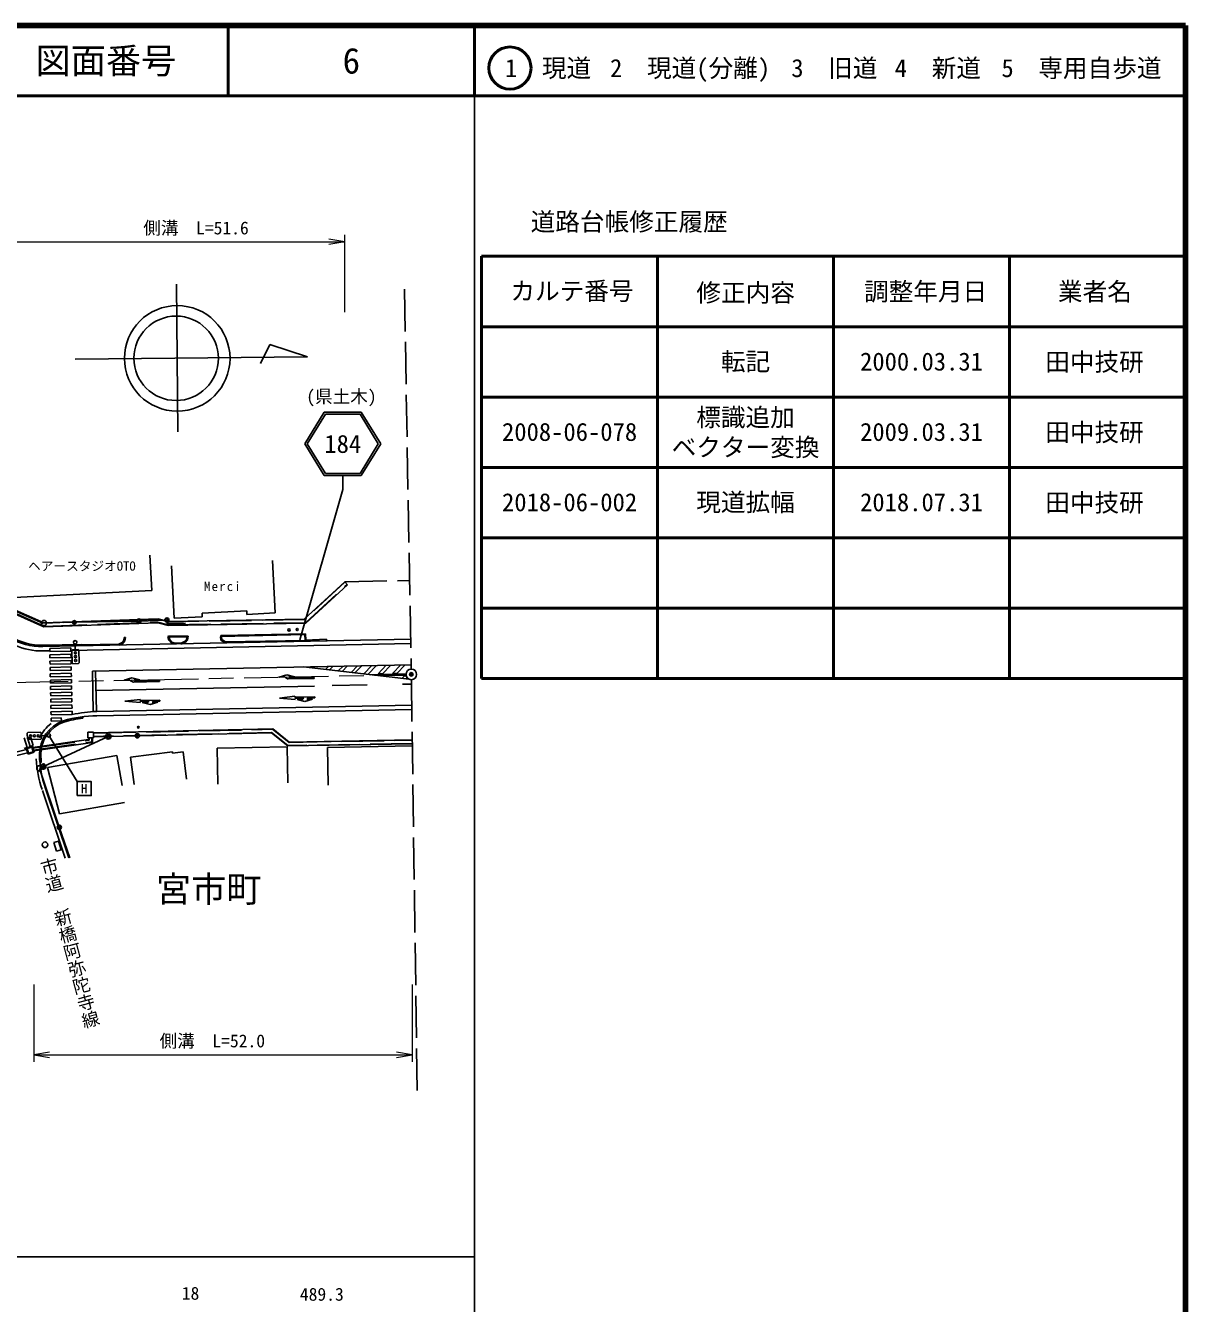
# Model space of a CAD drawing. Units: millimetres, scale not verified. Extents: x 40000 to 680000, y 20000 to 380000.
# Drawn here: x 515208 to 680000, y 198357 to 380000 of the extents above; entities that cross this region are included whole.
import ezdxf
from ezdxf.enums import TextEntityAlignment as Align

# ---------------------------------------------------------------- set-up
doc = ezdxf.new("R2010")
doc.units = ezdxf.units.MM
doc.header["$LTSCALE"] = 1000
doc.header["$PDMODE"] = 32
doc.header["$PDSIZE"] = 500
doc.linetypes.add('CHAIN', pattern=[18.5, 12, -1.5, 3.5, -1.5])
doc.linetypes.add('DASHED', pattern=[7.5, 6, -1.5])
for name, color, linetype, lineweight in [('M-BGD', 7, 'Continuous', 25), ('M-BGD-EXST', 7, 'Continuous', 25), ('M-BMK', 2, 'CHAIN', 13), ('M-BMK-ROW', 30, 'Continuous', 25), ('M-BMK-SRVR', 3, 'Continuous', 25), ('M-STR-HTXT', 7, 'Continuous', 13), ('M-STR-STRC', 7, 'Continuous', 25), ('M-TTL', 2, 'Continuous', 140), ('M-TTL-BAND', 7, 'Continuous', 25), ('M-TTL-FRAM', 2, 'Continuous', 50), ('M-TTL-LINE', 7, 'Continuous', 50)]:
    doc.layers.add(name, color=color, linetype=linetype, lineweight=lineweight)
for name, color, linetype in [('M-BMK-HTXT', 7, 'Continuous'), ('M-OTRS', 6, 'Continuous'), ('M-TTL-TXT', 7, 'Continuous')]:
    doc.layers.add(name, color=color, linetype=linetype)
doc.styles.add('@ＭＳ ゴシック', font='')
doc.styles.add('ＭＳ ゴシック', font='')
doc.styles.get('@ＭＳ ゴシック').set_extended_font_data('@MS Gothic')
doc.styles.get('ＭＳ ゴシック').set_extended_font_data('MS Gothic')

# ---------------------------------------------------------------- blocks, each defined once
blk = doc.blocks.new('open_arrow')
at = {"color": 0, "linetype": 'Continuous', "lineweight": -2}
blk.add_lwpolyline([(7.5, 1.25), (0, 0), (7.5, -1.25)], dxfattribs=at)

msp = doc.modelspace()

# ---------------------------------------------------------------- linework, layer by layer
at = {"layer": 'M-BGD', "linetype": 'DASHED'}
for p, q in [((569033, 342527), (569998, 288522)), ((560589, 300891), (554805, 295563)), ((554984, 295115), (560894, 300560)), ((560549, 300935), (569821, 301114)), ((517920, 294594), (512353, 297075)), ((517668, 295035), (512415, 297376)), ((534047, 295631), (517668, 295035)), ((517920, 294594), (533998, 295179)), ((533998, 295179), (535467, 294802)), ((535520, 295252), (534047, 295631)), ((535467, 294802), (554984, 295115)), ((554805, 295563), (535520, 295252)), ((537255, 292116), (537430, 292128)), ((570858, 228603), (570022, 287022)), ((524870, 279406), (550305, 279964)), ((550305, 279964), (552644, 278109)), ((516249, 277285), (524230, 278420)), ((516343, 276995), (524633, 278174)), ((524227, 278751), (524230, 278420)), ((524627, 278755), (524633, 278174)), ((550152, 279510), (524875, 278956)), ((552491, 277656), (550152, 279510)), ((570152, 277960), (552491, 277656)), ((552644, 278109), (570145, 278410)), ((515351, 277099), (510002, 275787)), ((515505, 276622), (510161, 275312))]:
    msp.add_line(p, q, dxfattribs=at)
at = {"layer": 'M-BGD'}
for p, q in [((532886, 304715), (533146, 299695)), ((550274, 303976), (550671, 296506)), ((535946, 303214), (536343, 295745)), ((560549, 300935), (554782, 295622)), ((555008, 295056), (560935, 300516)), ((560549, 300935), (560935, 300516)), ((533146, 299695), (513592, 298686)), ((517818, 294530), (512332, 296975)), ((517770, 295099), (512436, 297476)), ((546634, 296821), (540288, 296484)), ((540288, 296484), (540316, 295956)), ((546634, 296821), (546662, 296294)), ((546662, 296294), (550671, 296506)), ((534054, 295692), (517770, 295099)), ((517818, 294530), (533992, 295119)), ((533992, 295119), (535459, 294741)), ((535527, 295313), (534054, 295692)), ((535459, 294741), (555008, 295056)), ((554782, 295622), (535527, 295313)), ((536343, 295745), (540316, 295956)), ((517680, 291723), (569940, 292772)), ((528928, 292301), (529169, 292604)), ((529023, 292178), (529312, 292542)), ((529169, 292604), (529234, 293035)), ((529234, 293035), (529383, 293013)), ((529312, 292542), (529383, 293013)), ((535410, 293176), (535556, 293214)), ((535410, 293176), (535548, 292635)), ((535548, 292635), (535922, 292222)), ((538158, 293211), (535556, 293214)), ((535556, 293214), (535685, 292708)), ((535581, 293113), (538142, 293111)), ((535685, 292708), (536007, 292352)), ((537812, 292427), (538081, 292743)), ((537901, 292300), (538222, 292678)), ((538081, 292743), (538158, 293211)), ((538306, 293187), (538158, 293211)), ((538222, 292678), (538306, 293187)), ((543041, 293110), (542892, 293090)), ((542892, 293090), (542952, 292653)), ((554991, 293544), (542942, 293281)), ((542945, 293181), (542942, 293281)), ((554895, 293442), (542945, 293181)), ((542952, 292653), (543172, 292506)), ((543041, 293110), (543092, 292740)), ((543092, 292740), (543253, 292632)), ((543172, 292506), (543601, 292243)), ((543253, 292632), (543634, 292399)), ((543634, 292399), (554963, 292603)), ((554924, 292602), (554895, 293442)), ((554959, 292653), (557973, 292757)), ((554963, 292603), (554959, 292653)), ((554991, 293544), (555022, 292655)), ((557980, 292532), (557973, 292757)), ((517675, 291923), (523130, 292032)), ((523130, 291989), (528450, 292091)), ((523132, 291832), (523130, 292032)), ((528450, 292091), (528928, 292301)), ((528483, 291941), (529023, 292178)), ((535922, 292222), (536303, 292097)), ((536007, 292352), (536438, 292210)), ((536438, 292210), (537398, 292276)), ((537398, 292276), (537812, 292427)), ((537430, 292128), (537901, 292300)), ((523330, 281757), (523338, 281557)), ((525354, 281875), (570083, 282773)), ((524870, 279456), (550322, 280014)), ((550322, 280014), (552661, 278159)), ((516218, 277382), (524129, 278507)), ((516374, 276899), (524734, 278088)), ((524869, 279558), (524069, 279550)), ((524077, 278750), (524069, 279550)), ((524877, 278758), (524077, 278750)), ((524127, 278750), (524129, 278507)), ((524727, 278756), (524734, 278088)), ((524877, 278758), (524869, 279558)), ((550135, 279460), (524875, 278906)), ((552474, 277606), (550135, 279460)), ((570145, 278460), (552661, 278159)), ((515288, 277294), (516156, 277574)), ((515288, 277294), (515568, 276426)), ((515414, 277230), (516092, 277448)), ((515414, 277230), (515633, 276552)), ((515568, 276426), (516436, 276706)), ((515633, 276552), (516310, 276771)), ((516092, 277448), (516310, 276771)), ((516156, 277574), (516436, 276706)), ((518305, 274546), (528184, 276253)), ((528920, 271996), (528184, 276253)), ((530138, 276021), (536085, 276761)), ((536105, 276594), (536085, 276761)), ((536105, 276594), (537605, 276781)), ((538092, 272868), (537605, 276781)), ((542426, 277264), (552383, 277472)), ((542533, 272170), (542426, 277264)), ((552489, 272378), (552383, 277472)), ((570152, 277910), (552474, 277606)), ((570157, 277611), (558095, 277359)), ((558207, 272010), (558095, 277359)), ((517245, 275260), (517446, 275262)), ((518305, 274546), (520039, 267940)), ((530625, 272108), (530138, 276021)), ((518023, 271568), (521366, 261675)), ((520039, 267940), (529244, 269555)), ((519871, 264082), (519203, 263871)), ((519203, 263871), (519595, 262629)), ((520263, 262840), (519871, 264082)), ((519595, 262629), (520263, 262840))]:
    msp.add_line(p, q, dxfattribs=at)
for centre, radius in [((553801, 294149), 160), ((552653, 294095), 160), ((531239, 280266), 120), ((517969, 263556), 400)]:
    msp.add_circle(centre, radius, dxfattribs=at)
for centre, radius, start, end in [((517426, 300156), 8438, 204.5704, 271.72237), ((517426, 300156), 8238, 205.02605, 271.72928), ((525264, 265938), 15938, 89.67396, 107.02118), ((525264, 265938), 15738, 97.02893, 107.01177), ((522184, 276435), 5000, 108.49136, 181.3302), ((522184, 276435), 4800, 108.52177, 181.3302), ((533181, 276690), 16000, 181.33021, 198.67165), ((533181, 276690), 15800, 181.33021, 185.18804)]:
    msp.add_arc(centre, radius, start, end, dxfattribs=at)
at = {"layer": 'M-BGD-EXST'}
for p, q in [((521778, 291175), (521875, 291278)), ((521829, 289376), (521778, 291175)), ((521875, 291278), (522675, 291300)), ((522253, 292089), (522275, 291289)), ((522675, 291300), (522778, 291203)), ((522778, 291203), (522828, 289404)), ((521931, 289279), (521829, 289376)), ((522731, 289301), (521931, 289279)), ((522828, 289404), (522731, 289301)), ((515448, 279399), (515545, 279502)), ((515470, 278599), (515448, 279399)), ((515573, 278502), (515470, 278599)), ((515545, 279502), (517345, 279552)), ((517372, 278552), (515573, 278502)), ((517345, 279552), (517447, 279454)), ((517470, 278655), (517372, 278552)), ((517447, 279454), (517470, 278655)), ((518258, 279077), (517458, 279055)), ((518508, 279084), (522541, 272544))]:
    msp.add_line(p, q, dxfattribs=at)
msp.add_lwpolyline([(522541, 270544), (524541, 270544), (524541, 272544), (522541, 272544)], close=True, dxfattribs=at)
for centre, radius in [((522246, 292339), 250), ((522288, 290839), 150), ((522303, 290289), 150), ((522319, 289740), 150), ((515909, 279012), 150), ((516459, 279027), 150), ((517009, 279042), 150), ((518508, 279084), 250)]:
    msp.add_circle(centre, radius, dxfattribs=at)
at = {"layer": 'M-BMK'}
msp.add_line((509265, 286553), (569262, 287757), dxfattribs=at)
at = {"layer": 'M-BMK-ROW'}
for p, q in [((512436, 297476), (517810, 295080)), ((522413, 295175), (517809, 295081)), ((531304, 295357), (522413, 295175)), ((535284, 295504), (531304, 295357)), ((535284, 295504), (535326, 294999)), ((535326, 294999), (537934, 295061)), ((517735, 274671), (526956, 278949)), ((526956, 278949), (531106, 279041)), ((531106, 279041), (533471, 279090)), ((517171, 274409), (517735, 274671)), ((517171, 274409), (520000, 266042)), ((520000, 266042), (521475, 261676))]:
    msp.add_line(p, q, dxfattribs=at)
for centre, radius in [((517810, 295080), 375), ((531304, 295357), 300), ((535284, 295504), 300), ((526956, 278949), 375), ((531106, 279041), 300), ((517171, 274409), 375), ((517735, 274671), 375), ((520000, 266042), 300)]:
    msp.add_circle(centre, radius, dxfattribs=at)
for p in [(522140, 295169), (531304, 295357), (535284, 295504), (526956, 278949), (531106, 279041), (517735, 274671), (520000, 266042)]:
    msp.add_point(p, dxfattribs=at)
at = {"layer": 'M-BMK-SRVR'}
msp.add_circle((570011, 287772), 750, dxfattribs=at)
at = {"layer": 'M-OTRS'}
msp.add_point((570011, 287772), dxfattribs=at)
at = {"layer": 'M-STR-HTXT'}
for p, q in [((509907, 349266), (560549, 349266)), ((560549, 349266), (558299, 349641)), ((560549, 349266), (558299, 348891)), ((560549, 339266), (560549, 350266)), ((516365, 243711), (516365, 232711)), ((570149, 243711), (570149, 232711)), ((516365, 233711), (570149, 233711))]:
    msp.add_line(p, q, dxfattribs=at)
at = {"layer": 'M-STR-STRC'}
for p, q in [((536647, 343235), (536865, 322237)), ((549894, 334678), (548576, 331983)), ((555284, 332928), (549894, 334678)), ((522257, 332586), (555284, 332928)), ((557636, 325039), (554872, 320539)), ((557804, 324739), (555224, 320539)), ((557636, 325039), (562908, 325039)), ((557804, 324739), (562741, 324739)), ((565320, 320539), (562741, 324739)), ((565672, 320539), (562908, 325039)), ((554872, 320539), (557636, 316039)), ((555224, 320539), (557804, 316339)), ((562741, 316339), (565320, 320539)), ((562908, 316039), (565672, 320539)), ((557804, 316339), (562741, 316339)), ((557636, 316039), (562908, 316039)), ((560272, 316039), (560272, 314039)), ((554188, 292697), (560272, 314039)), ((517693, 291098), (518645, 291117)), ((518638, 291467), (521637, 291527)), ((518638, 291467), (518647, 291017)), ((518647, 291017), (521647, 291077)), ((521647, 291077), (521637, 291527)), ((521645, 291177), (569949, 292147)), ((518656, 290567), (521656, 290627)), ((518656, 290567), (518665, 290117)), ((518665, 290117), (521665, 290177)), ((518674, 289667), (521674, 289728)), ((518674, 289667), (518683, 289217)), ((518683, 289217), (521683, 289278)), ((518692, 288768), (521692, 288828)), ((521665, 290177), (521656, 290627)), ((521683, 289278), (521674, 289728)), ((521701, 288378), (521692, 288828)), ((524704, 288238), (569992, 289147)), ((569720, 287081), (554698, 288840)), ((558260, 288912), (557838, 288472)), ((558896, 288924), (558399, 288407)), ((560310, 288953), (559645, 288261)), ((560946, 288966), (560206, 288195)), ((562360, 288994), (561453, 288049)), ((562996, 289007), (562013, 287983)), ((564410, 289035), (563260, 287837)), ((565047, 289048), (563821, 287772)), ((566461, 289076), (565285, 287852)), ((567097, 289089), (565921, 287865)), ((568511, 289117), (567335, 287894)), ((569147, 289130), (567971, 287906)), ((518692, 288768), (518701, 288318)), ((518701, 288318), (521701, 288378)), ((518710, 287868), (521710, 287928)), ((518710, 287868), (518719, 287418)), ((518719, 287418), (521719, 287478)), ((518728, 286968), (521728, 287028)), ((521719, 287478), (521710, 287928)), ((521737, 286578), (521728, 287028)), ((524704, 288238), (524820, 282481)), ((525154, 288247), (525269, 282498)), ((530325, 287276), (529231, 286954)), ((531430, 286998), (530325, 287276)), ((530631, 286982), (531430, 286998)), ((552320, 287717), (551226, 287395)), ((551226, 287395), (552026, 287411)), ((553426, 287439), (552320, 287717)), ((552532, 287121), (556231, 287196)), ((552626, 287423), (553426, 287439)), ((556228, 287346), (552779, 287276)), ((556231, 287196), (556228, 287346)), ((564177, 287730), (569264, 287832)), ((565270, 287602), (569267, 287682)), ((565285, 287852), (565921, 287865)), ((567335, 287894), (567971, 287906)), ((569042, 287578), (568682, 287203)), ((569042, 287578), (569286, 287583)), ((569416, 287317), (569243, 287137)), ((570000, 288575), (569947, 288519)), ((518728, 286968), (518737, 286518)), ((518737, 286518), (521737, 286578)), ((518746, 286068), (521746, 286128)), ((518746, 286068), (518755, 285618)), ((518755, 285618), (521755, 285678)), ((518765, 285168), (521764, 285228)), ((521755, 285678), (521746, 286128)), ((521773, 284779), (521764, 285228)), ((525209, 285498), (556253, 286121)), ((529231, 286954), (530031, 286970)), ((530537, 286680), (534236, 286754)), ((534233, 286904), (530783, 286835)), ((534236, 286754), (534233, 286904)), ((558752, 286171), (563751, 286271)), ((568750, 286372), (569932, 286395)), ((518765, 285168), (518774, 284718)), ((518774, 284718), (521773, 284779)), ((518783, 284268), (521782, 284329)), ((518783, 284268), (518792, 283819)), ((518792, 283819), (521791, 283879)), ((518801, 283369), (521800, 283429)), ((518801, 283369), (518810, 282919)), ((521791, 283879), (521782, 284329)), ((521809, 282979), (521800, 283429)), ((525342, 282500), (570074, 283398)), ((531486, 284223), (529291, 283954)), ((529291, 283954), (531495, 283773)), ((531489, 284073), (531486, 284223)), ((534288, 284130), (531489, 284073)), ((531492, 283923), (532742, 283948)), ((531495, 283773), (531492, 283923)), ((532595, 283796), (531795, 283779)), ((531795, 283779), (532901, 283502)), ((532901, 283502), (533995, 283824)), ((533995, 283824), (533195, 283808)), ((533342, 283961), (534291, 283980)), ((534291, 283980), (534288, 284130)), ((553482, 284665), (551287, 284396)), ((551287, 284396), (553491, 284215)), ((553485, 284515), (553482, 284665)), ((556284, 284571), (553485, 284515)), ((553488, 284365), (554737, 284390)), ((553491, 284215), (553488, 284365)), ((554590, 284237), (553791, 284221)), ((553791, 284221), (554896, 283943)), ((554896, 283943), (555990, 284265)), ((555990, 284265), (555190, 284249)), ((555337, 284402), (556287, 284421)), ((556287, 284421), (556284, 284571)), ((518810, 282919), (521809, 282979)), ((518819, 282469), (521818, 282529)), ((518819, 282469), (518828, 282019)), ((518828, 282019), (521827, 282079)), ((518837, 281569), (520289, 281598)), ((518837, 281569), (518846, 281119)), ((520289, 281598), (520298, 281148)), ((521827, 282079), (521818, 282529)), ((518846, 281119), (520298, 281148)), ((514994, 278737), (515446, 277398)), ((515467, 278741), (515941, 278746)), ((515467, 278741), (515875, 277536)), ((515941, 278746), (516303, 277674)), ((515018, 277260), (515446, 277398)), ((515875, 277536), (516303, 277674)), ((517592, 271284), (520841, 261670))]:
    msp.add_line(p, q, dxfattribs=at)
for centre, radius in [((536757, 332694), 7500), ((536599, 332701), 6000)]:
    msp.add_circle(centre, radius, dxfattribs=at)
for centre, radius, start, end in [((517512, 300096), 9000, 218.81721, 271.14991), ((552755, 288096), 1000, 223.23553, 257.13679), ((553041, 287702), 500, 213.90259, 238.39724), ((530759, 287655), 1000, 223.23553, 257.13679), ((531046, 287261), 500, 213.90259, 238.39724), ((533385, 283183), 1000, 130.06133, 142.2385), ((533621, 283546), 500, 123.90259, 148.39724), ((555381, 283625), 1000, 130.06133, 142.2385), ((555616, 283987), 500, 123.90259, 148.39724), ((525673, 266003), 16500, 91.14991, 103.47647), ((522184, 276435), 5500, 127.29083, 155.00132), ((533181, 276690), 16500, 183.25311, 198.67165)]:
    msp.add_arc(centre, radius, start, end, dxfattribs=at)
at = {"layer": 'M-TTL'}
for p, q in [((680000, 380000), (40000, 380000)), ((680000, 20000), (680000, 380000))]:
    msp.add_line(p, q, dxfattribs=at)
at = {"layer": 'M-TTL-BAND'}
for p, q in [((579000, 20000), (579000, 370000)), ((40000, 205000), (579000, 205000))]:
    msp.add_line(p, q, dxfattribs=at)
at = {"layer": 'M-TTL-FRAM'}
for p, q in [((580000, 347197), (580000, 287197)), ((580000, 347197), (680000, 347197)), ((580000, 287197), (680000, 287197))]:
    msp.add_line(p, q, dxfattribs=at)
at = {"layer": 'M-TTL-LINE'}
for p, q in [((543997, 380000), (543997, 370000)), ((579000, 380000), (579000, 370000)), ((40000, 370000), (680000, 370000)), ((605000, 347197), (605000, 287197)), ((630000, 347197), (630000, 287197)), ((655000, 347197), (655000, 287197)), ((580000, 337197), (680000, 337197)), ((580000, 327197), (680000, 327197)), ((580000, 317197), (680000, 317197)), ((580000, 307197), (680000, 307197)), ((580000, 297197), (680000, 297197))]:
    msp.add_line(p, q, dxfattribs=at)
msp.add_circle((584031, 373958), 3000, dxfattribs=at)

# ---------------------------------------------------------------- block references
at = {"layer": 'M-STR-HTXT', "xscale": 300, "yscale": 300}
msp.add_blockref('open_arrow', (516365, 233711), dxfattribs=at)
at = {"layer": 'M-STR-HTXT', "xscale": 300, "yscale": 300, "rotation": 180}
msp.add_blockref('open_arrow', (570149, 233711), dxfattribs=at)

# ---------------------------------------------------------------- texts
at = {"layer": 'M-BGD-EXST', "style": 'ＭＳ ゴシック'}
msp.add_text('H', height=1320, dxfattribs=at).set_placement((523541, 271544), align=Align.MIDDLE_CENTER)
at = {"layer": 'M-BMK-HTXT', "style": 'ＭＳ ゴシック'}
msp.add_text('ヘアースタジオOTO', height=1320, dxfattribs=at).set_placement((523210, 302116), align=Align.BOTTOM_CENTER)
at = {"layer": 'M-BMK-HTXT', "style": '@ＭＳ ゴシック'}
msp.add_text('市道\u3000新橋阿弥陀寺線', height=1833, rotation=285.02, dxfattribs=at).set_placement((520072, 249223), align=Align.BOTTOM_CENTER)
at = {"layer": 'M-BMK-HTXT', "style": 'ＭＳ ゴシック'}
msp.add_text('宮市町', height=3666, dxfattribs=at).set_placement((533737, 254313), align=Align.BOTTOM_LEFT)
at = {"layer": 'M-BMK-HTXT', "insert": (540567, 299598), "char_height": 1320, "attachment_point": 7, "style": 'ＭＳ ゴシック'}
msp.add_mtext('\\T1.2;Merci', dxfattribs=at)
at = {"layer": 'M-STR-HTXT', "style": 'ＭＳ ゴシック'}
for s, p in [('側溝\u3000L=51.6', (539426, 349766)), ('側溝\u3000L=52.0', (541743, 234211))]:
    msp.add_text(s, height=1833, dxfattribs=at).set_placement(p, align=Align.BOTTOM_CENTER)
at = {"layer": 'M-STR-STRC', "style": 'ＭＳ ゴシック'}
for s, height, p in [('(県土木)', 1833, (560087, 327277)), ('184', 2566, (560272, 320539))]:
    msp.add_text(s, height=height, dxfattribs=at).set_placement(p, align=Align.MIDDLE_CENTER)
at = {"layer": 'M-TTL-BAND', "style": 'ＭＳ ゴシック'}
for s, p in [('18', (538650, 198336)), ('489.3', (557300, 198195))]:
    msp.add_text(s, height=1833, dxfattribs=at).set_placement(p, align=Align.BOTTOM_CENTER)
at = {"layer": 'M-TTL-TXT', "style": 'ＭＳ ゴシック'}
for s, height, p in [('図面番号', 3666, (526622, 375000)), ('6', 3666, (561497, 375000)), ('1\u3000現道', 2566, (589448, 373958)), ('2\u3000現道(分離)', 2566, (609619, 373958)), ('3\u3000旧道', 2566, (630121, 373958)), ('4\u3000新道', 2566, (644824, 373958)), ('5\u3000専用自歩道', 2566, (665228, 373958)), ('道路台帳修正履歴', 2566, (600968, 352113)), ('カルテ番号', 2566, (592839, 342277)), ('修正内容', 2566, (617509, 342023)), ('調整年月日', 2566, (643089, 342197)), ('業者名', 2566, (667134, 342197)), ('転記', 2566, (617500, 332245)), ('2000.03.31', 2566, (642500, 332245)), ('田中技研', 2566, (667077, 332189)), ('標識追加', 2566, (617500, 324315)), ('2008-06-078', 2566, (592500, 322245)), ('2009.03.31', 2566, (642500, 322245)), ('田中技研', 2566, (667077, 322189)), ('ベクター変換', 2566, (617500, 320067)), ('2018-06-002', 2566, (592500, 312245)), ('現道拡幅', 2566, (617500, 312245)), ('2018.07.31', 2566, (642500, 312245)), ('田中技研', 2566, (667077, 312189))]:
    msp.add_text(s, height=height, dxfattribs=at).set_placement(p, align=Align.MIDDLE_CENTER)

doc.saveas('drawing.dxf')
